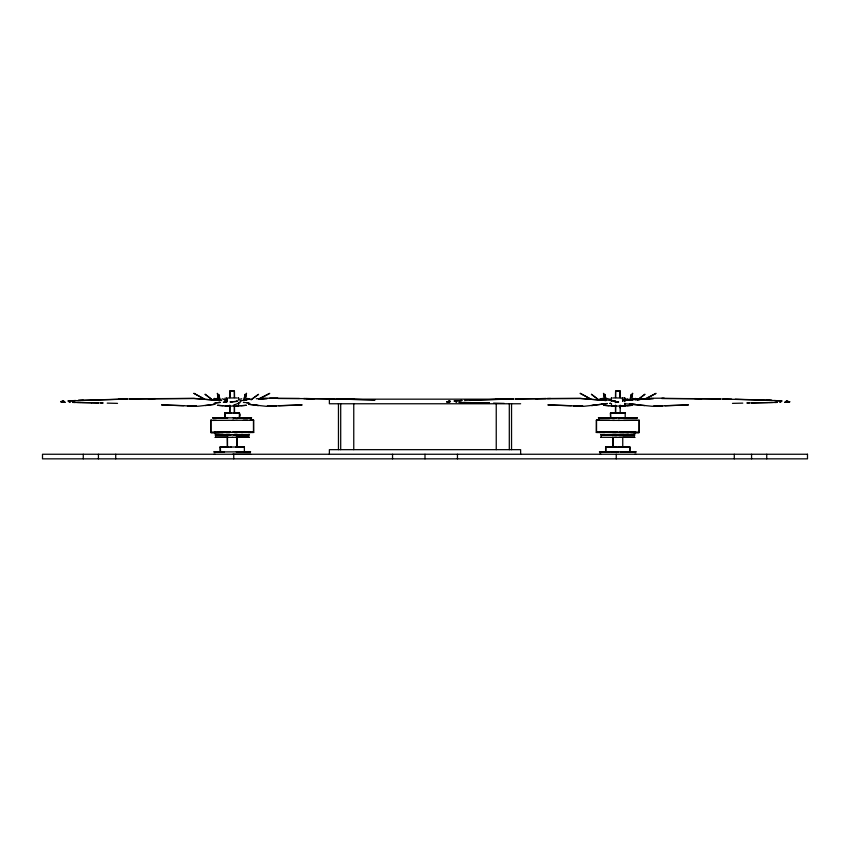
<?xml version="1.0" encoding="UTF-8"?>
<svg xmlns="http://www.w3.org/2000/svg" width="850" height="850" viewBox="0 0 850 850"><rect width="100%" height="100%" fill="white"/><g stroke="black" fill="none" stroke-linecap="round" stroke-linejoin="round"><path stroke-width="1.27" d="M604.807 432.501L596.53 432.448L596.541 420.304L599.282 420.261M609.981 451.913L605.88 451.881L605.88 447.026L616.749 447.047M608.993 417.86C605.923 417.934 588.434 417.733 610.619 417.86L610.481 412.994L610.629 417.881L632.071 417.924L631.359 417.913M596.53 432.448L611.288 432.161M611.416 432.183L612.383 432.161M613.041 437.314L613.169 447.026M617.482 413.036L615.623 413.026L615.634 405.312M617.323 432.193L618.29 432.172M621.276 432.193L619.597 432.172M618.662 413.036L620.202 413.026L620.213 405.312M620.213 397.598L619.831 391.159M619.268 447.047L622.753 447.036L622.753 437.314M625.09 432.172L632.06 432.151M622.944 413.004L625.196 413.026L625.196 417.881L622.359 417.924L637.277 417.892L628.989 417.956M626.004 432.161L628.522 432.299M626.769 432.183L619.597 432.331M620.489 451.956L629.903 451.892L629.903 447.036L627.884 447.004M626.747 432.522L639.274 432.469L639.285 420.325L638.499 420.304M608.366 432.257L596.317 432.374L596.36 420.229L599.346 420.229M618.715 447.079L605.625 446.983L605.604 451.839L606.22 451.839M613.371 447.015L612.776 447.015L612.818 437.293M615.474 413.015L615.506 405.301M620.075 407.894L620.086 405.322M620.117 397.609L620.139 391.159L618.088 391.17M620.734 432.151L620.086 432.299M624.676 432.161L626.28 432.172M626.153 432.161L628.416 432.172M626.886 432.161L632.166 432.193M629.903 447.036L629.627 451.934L615.687 451.956M622.912 432.395L639.062 432.544L639.104 420.399M623.337 406.077L624.814 406.077L624.729 403.569M214.359 399.054L217.398 398.491L221.669 400.541L217.377 398.395L214.349 399.033M606.114 399.691L603.511 398.395L600.058 398.746L603.521 398.491L606.124 399.744M91.502 402.772L98.812 402.911L77.701 402.486L81.069 402.56M465.8 402.517L464.015 402.486L484.139 402.889M768.931 402.56L772.299 402.486L751.166 402.932L768.411 402.571M550.545 398.469L547.177 398.533L580.263 398.395L606.167 400.541L580.221 398.491L535.319 398.682M249.518 399.054L249.942 398.746L246.649 398.469L249.518 399.033M635.641 399.054L632.772 398.469L635.651 399.033M788.683 402.135C778.6 402.454 793.146 402.018 788.375 402.146M635.917 398.682L635.184 398.48M61.625 402.146C64.642 402.263 64.313 402.231 61.317 402.135M447.939 402.146C443.87 401.933 452.795 402.379 448.97 402.188M259.218 399.086L267.102 398.565L259.218 399.086L269.737 393.369L258.527 398.99M645.532 399.086L653.416 398.565L645.532 399.086L656.051 393.369L644.842 398.99M214.094 403.378L214.699 403.123M240.252 402.571L233.272 405.333M231.944 401.795L237.628 401.285L236.247 401.413C242.25 400.966 224.113 402.443 232.039 401.784M214.062 398.703L214.816 398.48M464.578 400.361L504.772 399.139M214.466 398.576L214.869 398.469M623.879 399.829L627.874 398.777M239.859 399.256L241.751 398.777M614.189 406.066L622.157 406.077L619.48 406.077M243.897 400.159C240.879 400.743 250.261 398.884 249.22 399.139M249.741 399.022L248.561 399.256M635.874 399.022L631.072 399.946L634.737 399.224M447.249 401.54C444.157 402.273 453.634 400.658 448.332 401.413M215.326 402.953L217.621 402.634M243.982 400.138L248.529 399.266M215.454 402.932L220.437 402.39L218.067 402.603M624.633 400.042L626.652 399.723L624.739 400.021L624.707 397.959L623.337 397.959M623.996 400.541L627.141 400.095M596.243 404.961L591.589 405.578L601.396 404.271L584.162 406.289L547.857 404.908L571.242 405.705M615.145 402.549L616.505 402.358M214.636 404.324L197.848 406.289L161.542 404.908L183.621 405.663M205.275 405.578L215.082 404.271M624.357 400.488L630.041 399.797M624.963 400.562L630.275 399.893M634.992 399.978L640.135 399.532L637.436 399.744M624.049 400.244L626.577 399.957M519.849 398.916L546.316 398.544L515.142 398.979L518.883 398.937M598.793 420.283L609.62 420.378M637.277 420.314L618.141 420.399M636.491 399.256L651.408 398.363M240.922 405.705L246.426 405.291L236.141 406.226M627.056 405.705L632.559 405.291L622.274 406.226M75.576 400.488L67.904 400.987L127.585 399.033L118.469 399.139M620.181 391.17L618.014 391.159M615.623 413.026L612.489 413.004M620.372 406.077L622.721 406.077M612.786 401.041L615.804 401.211L606.039 399.893M603.957 432.257L618.29 432.331M265.104 398.363L256.307 398.735M470.188 400.138L513.899 399.033L506.451 399.128M83.332 400.159L78.253 400.371L127.086 399.022M496.634 399.224L495.922 399.245L513.389 399.022L506.069 399.139M749.232 402.953L746.863 402.974L749.615 402.942M611.692 413.036L610.629 413.026L616.048 413.015M625.196 413.026L614.423 413.047M248.019 432.48L250.314 432.448L247.722 432.406M228.119 406.066L230.52 406.077M639.285 420.325L623.666 420.399M601.428 437.283L600.897 437.304L618.088 437.378M634.366 437.336L634.897 437.325L618.024 437.336M603.011 451.892L606.592 451.839L599.654 451.871L604.456 451.892M604.541 451.839L602.682 451.892M69.243 402.337L70.263 402.348M455.983 402.326L456.578 402.348M278.757 405.705L302.143 404.908L265.837 406.289L249.05 404.324M732.477 403.378L742.783 403.123M221.51 417.849L225.866 417.871M665.061 405.705L688.457 404.908L652.152 406.289L629.404 403.92L635.364 404.324M248.583 417.881L250.24 417.807L239.732 417.902M223.252 432.522L210.726 432.469L210.715 420.325L211.501 420.304L210.896 420.399L210.938 432.544L222.944 432.501M252.673 420.325L253.459 420.304L253.47 432.448L249.826 432.395M210.726 432.469L219.002 432.416M215.73 437.304L215.103 437.325L228.183 437.336M244.279 451.934L250.304 451.881L244.566 451.828L246.989 451.892M264.871 398.257L277.833 398.172L269.694 398.14M651.185 398.257L664.211 398.183M224.91 417.86L224.804 413.026L225.866 413.015M234.303 417.881C238.595 421.111 242.834 413.578 238.308 413.036M772.289 402.517L777.399 402.39L775.009 402.443M242.101 447.047L244.12 447.026L236.831 447.026L237.182 437.293L237.224 447.015L235.886 447.015M227.959 447.026L220.097 447.036L220.097 451.892L224.474 451.924M229.787 397.598L230.169 391.159M229.787 405.312L229.798 413.026L237.511 413.004M148.166 398.692L193.949 398.395L219.852 400.541L193.906 398.491L128.828 398.979L155.401 398.597M299.444 398.48L277.833 398.427L314.681 398.682M233.516 413.026L234.526 413.015L234.494 405.301M220.097 447.036L222.116 447.004M220.097 451.892L220.724 451.881M229.936 434.881L230.616 434.881M234.26 434.881L249.103 434.871L234.122 434.945M220.788 432.267L217.653 432.289L223.029 432.267L219.895 432.289M220.575 451.934L220.352 447.079L224.198 446.994M213.924 454.314L215.209 454.293M600.833 454.283L599.643 454.293L600.992 454.336M229.861 391.17L234.441 391.159L234.462 397.587L234.366 391.159L231.072 391.159L229.861 391.17L229.883 397.609M330.151 398.916L303.684 398.544L334.858 398.979L331.118 398.937M236.289 451.881L244.396 451.839L244.375 446.983L240.019 447.058M374.733 399.904L336.101 399.033L374.956 399.914M779.737 402.348L780.757 402.337M222.913 417.902L225.324 417.902L224.804 413.026M230.361 432.289L228.724 432.193M236.438 432.257L233.761 432.246M618.673 434.892L634.684 434.956L629.574 434.934M231.795 413.026L224.952 413.058L227.056 413.004M225.324 417.902L223.603 417.881M241.007 417.86L240.327 417.871L242.707 417.881M216.176 432.427L213.881 432.469L216.474 432.501M237.182 437.293L235.854 437.304M228.066 437.325L227.471 437.336L227.513 447.047L228.097 447.047M625.802 446.994L629.648 447.079L618.014 447.047M233.973 391.17L232.231 391.159M218.641 417.913L217.929 417.924L224.4 417.956M242.282 417.934L243.068 417.924L240.879 417.902M248.051 417.913L251.621 417.807L248.221 417.817M241.634 432.257L253.683 432.374L253.64 420.229L249.836 420.251M210.938 432.544L219.651 432.501M217.653 451.849L213.871 451.902L220.766 451.945M250.633 454.251L232.592 454.325M227.279 406.077L236.555 406.077M239.371 417.881L239.371 413.026L234.494 413.015M225.845 413.047L230.18 413.026L225.006 413.036M237.118 413.047L239.317 412.994M219.534 417.828L212.723 417.892L221.011 417.956M225.856 417.902L223.136 417.913M241.782 417.86C238.042 417.839 244.63 417.849 242.356 417.849M221.181 417.913L212.893 417.956L219.693 417.945M234.706 417.881L233.314 417.881L234.781 417.881M243.323 417.849L249.826 417.817M626.322 417.849L625.09 417.86L628.49 417.849M243.334 420.283L250.888 420.251M238.712 432.321L245.416 432.299L238.712 432.161M216.686 432.512L214.094 432.522L216.389 432.522M245.767 432.236L237.352 432.257L244.428 432.236M623.358 432.236L621.159 432.246L639.062 432.544M243.992 437.357L249.103 437.304L236.683 437.251M622.168 437.325L619.268 437.336M223.295 447.058L228.469 447.036M241.442 446.994L230.053 447.047M245.448 451.839L247.318 451.892M613.445 406.077L615.772 406.066M233.952 413.015L239.519 412.994M217.823 417.934L218.96 417.924M219.258 417.934L227.641 417.902L226.918 417.902M238.818 417.871L244.099 417.828M246.67 417.828L248.837 417.817M223.72 417.913L224.549 417.902M226.036 417.913L227.226 417.902M244.641 417.934L239.211 417.945M232.496 420.325L247.541 420.261M213.871 420.389L233.867 420.314M217.037 432.501L230.871 432.299L229.266 432.151M242.282 432.246L246.744 432.236L246.149 432.225M217.154 432.406L247.254 432.384M241.464 432.512L253.683 432.374M609.854 432.236L605.593 432.246L612.627 432.246L604.233 432.236M605.242 432.395L599.686 432.448L600.227 432.459M630.562 432.512L636.119 432.469L630.997 432.416M227.736 434.892L215.316 434.956L220.426 434.934M233.091 434.881L234.611 434.871M240.986 434.86L249.326 434.817L215.103 434.892L229.712 434.956M226.727 437.325L215.326 437.378L232.518 437.325M232.454 437.314L249.326 437.251L236.991 437.293M231.221 447.036L220.352 447.079M237.405 447.068L244.375 446.983M221.722 451.934L214.147 451.956L250.633 451.817L246.84 451.828M246.181 451.839L245.639 451.839L246.744 451.892M246.829 451.839L247.371 451.828M627.566 451.924L636.129 451.902L632.347 451.849M228.586 413.004L230.361 412.994M233.803 413.047L235.577 413.047M615.867 412.994L610.481 412.994M217.823 417.849L225.101 417.945M222.594 417.881L220.15 417.881M223.794 417.817L226.217 417.817M242.803 417.849L247.562 417.881M623.688 417.913L627.088 417.902L625.834 417.924M609.121 417.902L606.932 417.924L607.718 417.934M623.188 417.902L618.077 417.913M216.293 420.378L210.896 420.399M250.654 420.229L253.64 420.229M217.94 432.151L227.088 432.395M238.064 432.267L239.105 432.267L232.188 432.289L233.24 432.289M233.665 432.342L242.579 432.522M248.232 432.384L250.527 432.384M226.791 432.374L231.221 432.374M234.759 432.522L237.107 432.522M234.079 432.533L237.405 432.533M599.473 432.384L601.768 432.384M603.256 432.236L603.851 432.225M604.021 432.236L604.626 432.236M604.796 432.236L605.391 432.236M223.762 434.828L231.179 434.817M236.321 437.378L240.444 437.368M228.225 447.047L227.513 447.047M236.512 447.015L237.224 447.015M231.912 391.17L229.819 391.17M225.186 397.959L225.186 400.456M228.129 397.959L237.309 397.959M612.691 397.959L621.138 397.959M510.074 399.171L329.375 399.171L329.375 403.761L520.625 403.761M225.186 406.077L226.663 406.077M237.798 406.077L238.584 406.077L238.584 402.741M612.202 406.077L611.416 406.077L611.501 403.686M222.647 417.945L215.347 417.871L251.377 417.807L243.164 417.817M607.144 417.849L607.591 417.849M611.511 417.902L598.379 417.807L601.779 417.817M612.053 417.945L616.633 417.924L613.976 417.913M212.904 420.389L213.977 420.389M616.239 432.246L610.895 432.267L611.936 432.267M230.042 432.522L216.824 432.522M234.154 432.384L237.851 432.374M596.317 432.374L628.787 432.533M612.149 432.374L615.846 432.384M226.344 432.544L229.659 432.544M607.017 432.374L613.487 432.384M623.656 432.544L612.595 432.533M615.421 434.881L600.897 434.871L618.088 434.956M618.088 434.892L634.897 434.892L619.692 434.902M612.776 447.015L613.487 447.015M731.531 399.139L722.415 399.033L771.747 400.371L735.293 399.181M619.639 412.994L621.414 413.004M627.406 417.881L629.85 417.881M632.177 417.849L624.899 417.945L626.28 417.913M602.438 417.881L607.197 417.849M616.186 417.913L605.359 417.934M610.789 417.945L612.776 417.902M614.454 420.389L596.541 420.304M612.606 420.389L619.512 420.389M628.384 432.395L619.884 432.374M230.403 432.331L217.94 432.31M236.512 432.384L242.983 432.374M626.237 434.828L619.916 434.817M617.493 434.892L616.016 434.892M616.76 437.336L614.55 437.325M629.648 447.079L622.923 447.058M615.581 451.934L603.171 451.839M611.044 451.945L618.715 451.934M619.352 391.17L615.591 391.159L615.538 397.587L615.634 391.159L620.107 391.17M621.254 413.047L625.048 413.058L624.134 413.015M630.307 417.945L637.107 417.956L624.676 417.913M619.767 432.299L632.166 432.342M602.746 432.384L616.207 432.438M633.611 432.522L635.906 432.522L633.314 432.512M244.609 432.236L245.204 432.236M245.374 432.236L245.979 432.236M240.146 432.236L247.371 432.384M615.666 434.871L600.674 434.817L615.294 434.881M622.923 437.346L634.674 437.378L623.273 437.325M629.786 451.945L635.853 451.956L628.915 451.839M603.16 451.828L599.42 451.817L605.147 451.849M616.569 391.159L617.684 391.17L616.027 391.17M610.683 412.994L612.882 413.047M624.155 413.047L619.82 413.026M601.418 417.881L599.962 417.86M608.218 417.86L610.513 417.86M630.466 417.828L634.653 417.871L627.353 417.945L629.255 417.924M611.182 417.871L598.623 417.807L601.949 417.913M603.33 417.828L605.901 417.828M629.786 417.924L631.04 417.924M599.112 420.251L596.36 420.229M602.416 432.406L616.356 432.459M628.575 432.491L619.746 432.448L639.274 432.469M244.758 432.395L253.47 432.448M226.642 432.236L228.841 432.246M609.981 447.058L605.625 446.983M608.558 446.994L613.732 447.026M626.705 447.058L622.753 447.036M447.663 402.124L448.216 402.156M604.584 432.299L611.288 432.321M221.478 432.299L223.996 432.161M607.899 447.047L605.88 447.026M694.599 398.597L721.172 398.979L661.693 398.448L701.834 398.692M306.149 398.576L312.885 398.639M250.718 420.261L253.459 420.304M348.978 399.181L354.121 399.266L353.451 399.245M100.767 402.953L103.137 402.974L100.385 402.942M537.104 398.639L537.721 398.65M336.611 399.022L343.549 399.128M629.213 432.267L632.347 432.289L626.971 432.267L630.105 432.289M634.791 454.293L636.076 454.314M477.828 402.741L467.893 402.571M91.513 402.741L81.589 402.571M629.276 451.881L629.903 451.892M461.306 402.443L458.915 402.39L464.026 402.517M466.384 402.539L467.383 402.56M493.542 403.123L504.231 403.399M107.217 403.123L117.523 403.378M74.991 402.443L72.601 402.39L77.711 402.517M485.148 402.932L487.517 402.974L477.806 402.762M251.122 399.744L258.538 394.336L251.101 399.691M600.259 399.022L601.449 399.256L600.482 399.033M210.715 420.325L211.384 420.346M613.859 406.226L604.106 405.333M227.726 406.226L217.441 405.291L222.944 405.705M227.386 447.036L227.248 437.314M766.668 400.159L782.096 400.987L774.424 400.488M246.043 432.257L242.633 432.289M234.334 413.026L234.366 405.312M229.798 413.026L229.914 405.322M603.67 405.291L609.078 405.705M246.245 402.634C251.951 403.421 245.278 402.422 245.799 402.603M244.056 402.443L243.429 402.39L244.779 402.517M215.337 399.266L214.126 399.022M248.604 404.271L258.411 405.578L253.757 404.961M644.725 405.578L624.686 403.75L624.814 406.077M221.149 400.361L215.114 399.245L220.83 400.371M606.709 398.438L610.141 399.256M635.131 398.469L635.534 398.576M222.126 398.777L226.121 399.829M224.028 399.67L226.058 400.244M249.178 403.123L249.815 403.399M238.584 399.638L238.584 397.959L238.584 400.031M225.324 432.161L223.72 432.172M223.847 432.161L221.584 432.172M223.114 432.161L217.834 432.193M238.584 432.183L237.617 432.161M224.91 432.172L223.231 432.183M766.732 454.251L766.732 458.841M751.57 454.251L751.57 458.841M734.283 454.251L734.283 458.841M624.814 397.959L624.814 401.699M616.25 454.251L616.25 458.841M520.625 454.251L520.625 449.661L329.375 449.661L329.375 454.251M511.541 403.761L511.541 449.661M509.299 403.761L509.299 449.661M496.241 403.761L496.241 449.661M457.459 454.251L457.459 458.841M425 454.251L425 458.841M392.541 454.251L392.541 458.841M353.759 403.761L353.759 449.661M340.701 403.761L340.701 449.661M338.459 403.761L338.459 449.661M233.75 454.251L233.75 458.841M115.717 454.251L115.717 458.841M98.43 454.251L98.43 458.841M83.268 454.251L83.268 458.841M611.416 397.959L611.416 401.072L611.416 397.959M245.183 394.336L244.173 398.692L245.183 394.336M631.316 394.336L630.296 398.692L631.316 394.336M246.489 393.369L245.491 397.959L246.489 393.369M632.623 393.369L631.624 397.959L632.623 393.369M205.158 394.336L212.245 399.755L205.158 394.336M591.462 394.336L598.559 399.755L591.462 394.336M193.949 393.369L204.468 399.086L193.949 393.369M580.263 393.369L590.782 399.086L580.263 393.369M789.756 401.784L786.261 401.274L789.756 401.784M489.451 402.974L487.082 402.953L489.451 402.974M644.842 394.336L637.755 399.755L644.842 394.336M60.584 401.625L63.771 401.274L60.584 401.625M242.08 400.488L240.019 400.977L242.08 400.488M610.544 403.325L609.907 403.368L610.544 403.325M630.031 400.159L628.851 400.361L630.116 400.138M225.972 402.124L225.972 402.124M246.968 399.564L243.036 400.371L247.021 399.574M633.101 399.564L629.17 400.371L633.144 399.574M220.001 399.744L218.684 394.336L219.948 399.755M618.577 401.997L617.121 401.848L618.577 401.997M227.205 401.158L226.748 397.959L227.205 401.158M622.838 401.158L622.327 397.959L622.838 401.158M642.621 398.735L636.321 399.266L644.757 398.703L642.621 398.735M607.389 403.548L601.896 403.909L607.389 403.548M63.771 401.274L61.965 401.413L63.782 401.285M450.075 401.274L448.279 401.413L450.096 401.285M461.89 400.488L454.219 400.987L461.89 400.488M224.581 402.188C220.66 402.358 227.513 402.071 224.581 402.188M785.836 402.22L784.933 402.252L785.836 402.22M752.176 402.889L751.166 402.932L752.176 402.889M226.738 402.124L225.271 402.156L226.738 402.124M64.164 402.22L65.067 402.252L64.164 402.22M276.101 406.087L267.314 406.226L276.186 406.119M662.416 406.087L653.629 406.226L662.501 406.119M601.301 437.251L600.674 437.251L601.205 437.251M807.5 454.251L42.5 454.251L42.5 458.841L807.5 458.841L807.5 454.251M582.686 406.226L573.814 406.119L582.686 406.226M98.812 402.911L97.824 402.889L98.834 402.932M196.371 406.226L187.499 406.119L196.371 406.226M787.982 401.413L786.218 401.285L788.035 401.413M606.082 399.755L604.817 394.336L606.082 399.755M604.754 399.086L603.511 393.433L604.754 399.086M218.62 399.086L217.387 393.433L218.62 399.086"/></g></svg>
